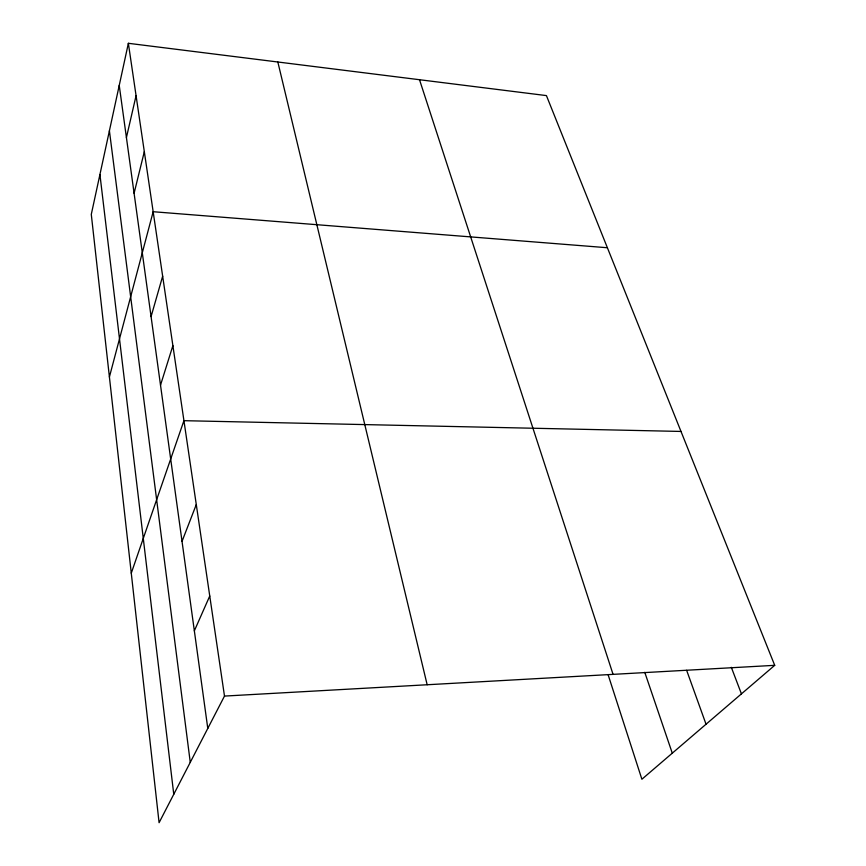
<?xml version="1.0" encoding="UTF-8"?>
<svg xmlns="http://www.w3.org/2000/svg" width="866" height="866" viewBox="0 0 866 866"><rect width="100%" height="100%" fill="white"/><g stroke="black" fill="none" stroke-linecap="round" stroke-linejoin="round"><path stroke-width="1.3" d="M128.363 43.3L91.287 214.378L159.084 822.7L224.489 696.08L128.363 43.3L546.424 95.596L774.713 665.326L641.89 779.248L608.084 674.646M126.414 137.597L136.07 95.682M134.089 193.27L144.319 151.691M109.408 376.991L153.163 211.715L607.391 247.741M151.074 316.61L162.656 276.189M160.513 385.164L172.886 345.653M131.275 573.173L183.928 420.681L680.99 431.441M182.033 541.369L196.279 504.564M194.352 630.838L209.745 596.003M224.489 696.08L774.713 665.326M731.326 667.318L741.437 693.872M686.641 670.316L706.039 724.236M644.78 672.352L672.287 753.182M419.512 79.715L613.063 674.365M277.834 61.995L427.165 684.757M119.237 85.42L207.786 728.403M109.408 130.777L190.26 762.34M99.926 174.531L173.763 794.284"/></g></svg>
